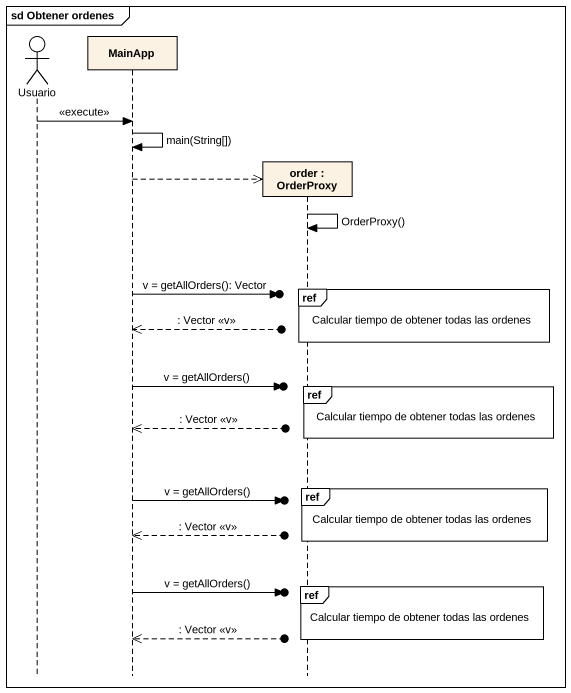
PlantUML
@startuml
mainframe sd Obtener ordenes
hide footbox
actor Usuario
participant MainApp
participant "order : OrderProxy" as order

Usuario -> MainApp : <<execute>>
MainApp -> MainApp : main(String[])
MainApp -->> order **
order -> order : OrderProxy()
ref over order : Calcular tiempo de obtener todas las ordenes
MainApp ->o] : v = getAllOrders(): Vector
MainApp <<--o] : : Vector <<v>>
ref over order : Calcular tiempo de obtener todas las ordenes
MainApp ->o] : v = getAllOrders()
MainApp <<--o] : : Vector <<v>>
ref over order : Calcular tiempo de obtener todas las ordenes
MainApp ->o] : v = getAllOrders()
MainApp <<--o] : : Vector <<v>>
ref over order : Calcular tiempo de obtener todas las ordenes
MainApp ->o] : v = getAllOrders()
MainApp <<--o] : : Vector <<v>>
@enduml
